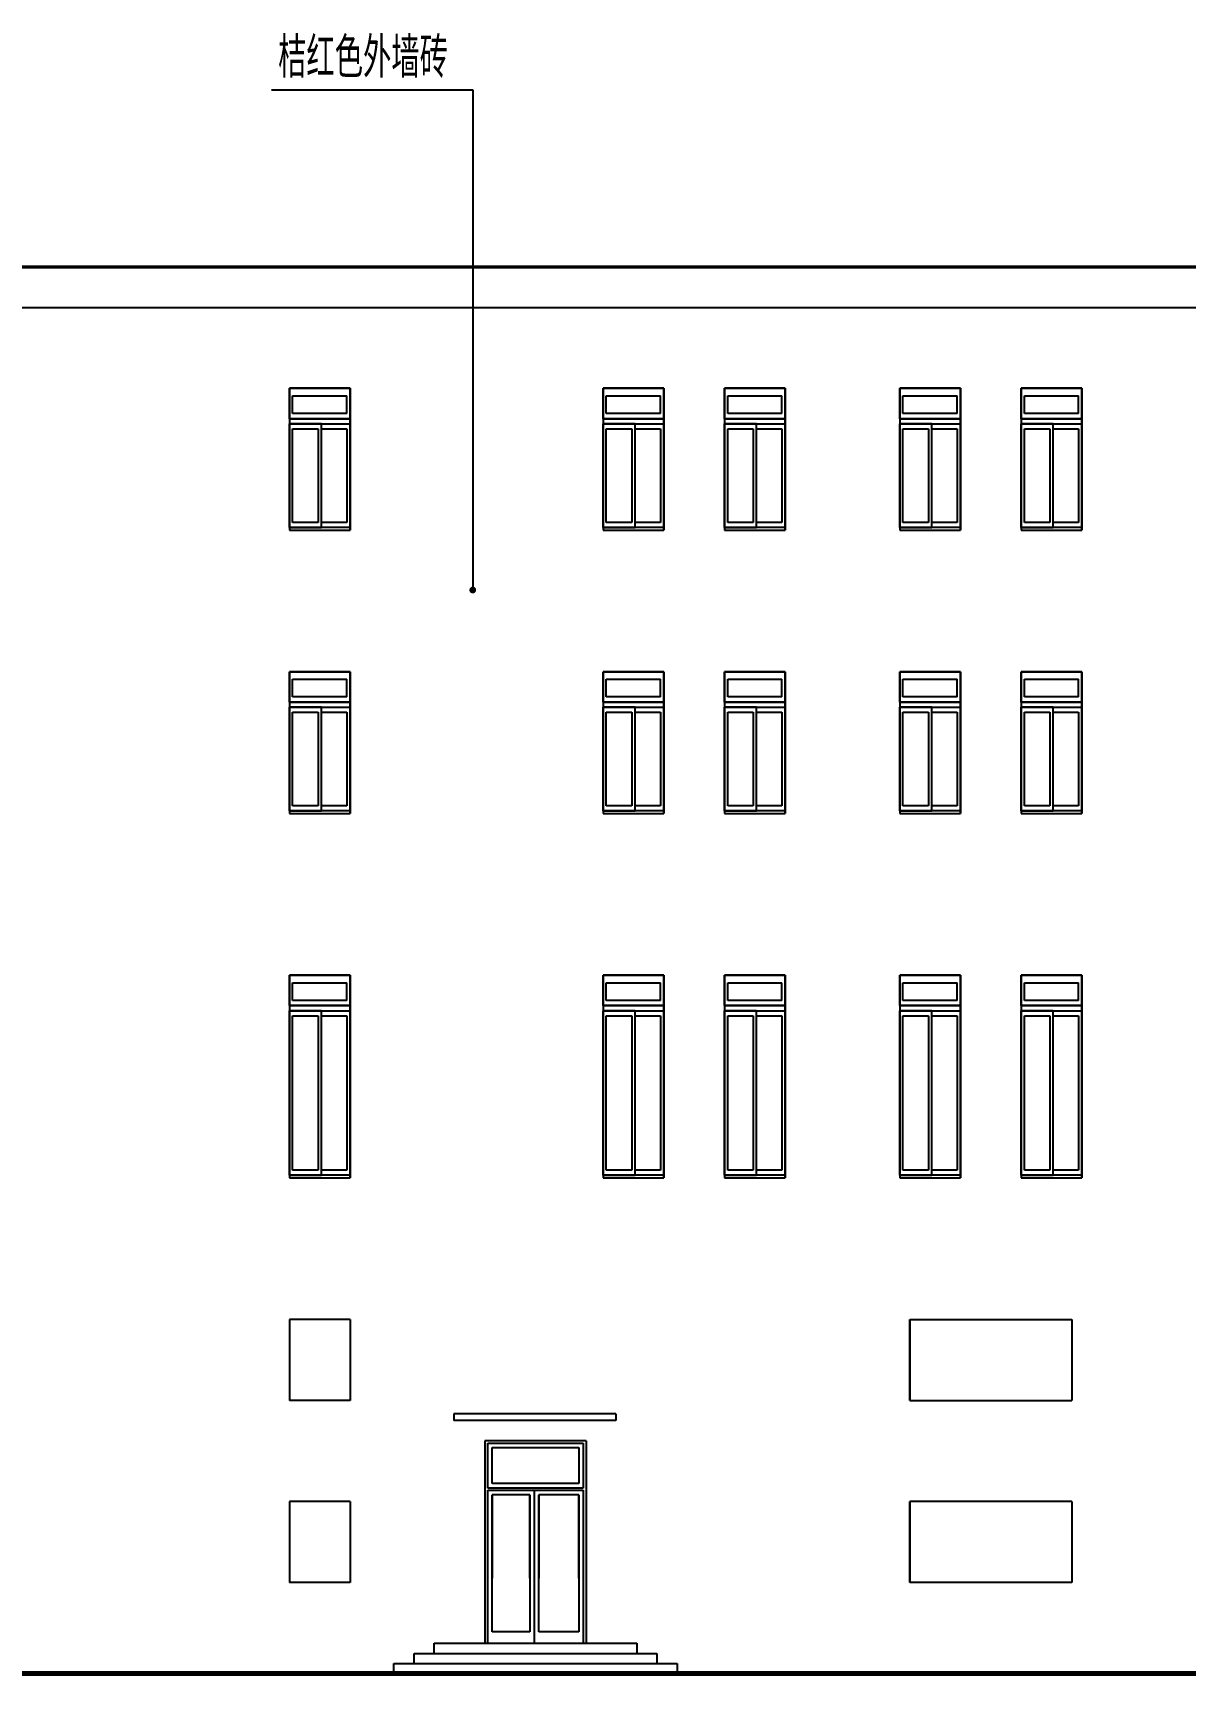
# Model space of a CAD drawing. Extents: x -55219 to 470149, y 494712 to 780039.
# Drawn here: x 115514 to 132595, y 510587 to 534943 of the extents above; entities that cross this region are included whole.
import ezdxf

# ---------------------------------------------------------------- set-up
doc = ezdxf.new("R2010")
doc.units = 0
doc.header["$LTSCALE"] = 1500
doc.header["$MEASUREMENT"] = 0
doc.layers.add('LVTRY', color=6, linetype='CONTINUOUS')
doc.styles.add('_HZTXT', font='txt.shx', dxfattribs={"width": 0.8, "bigfont": 'hztxt.shx'})

msp = doc.modelspace()

# ---------------------------------------------------------------- linework, layer by layer
at = {"layer": 'LVTRY', "color": 7}
for p, q in [((119052.1, 534097.4), (122034.8, 534097.4)), ((122034.8, 534097.4), (122034.8, 526685.1)), ((108964.7, 530874.6), (154764.7, 530874.6)), ((119316.3, 529674.6), (119316.3, 529224.6)), ((119316.3, 529674.6), (119316.3, 529224.6)), ((119316.3, 529674.6), (119316.3, 529224.6)), ((119316.3, 529674.6), (119316.3, 529224.6)), ((119316.3, 529224.6), (119316.3, 529674.6)), ((119316.3, 529674.6), (120216.3, 529674.6)), ((119316.3, 529674.6), (120216.3, 529674.6)), ((120216.3, 529674.6), (119316.3, 529674.6)), ((119316.3, 529674.6), (120216.3, 529674.6)), ((119316.3, 529674.6), (120216.3, 529674.6)), ((119316.3, 529674.6), (119316.3, 527574.6)), ((119363.7, 529299.6), (119363.7, 529562.1)), ((119363.7, 529299.6), (119363.7, 529562.1)), ((119363.7, 529562.1), (120168.9, 529562.1)), ((119363.7, 529562.1), (120168.9, 529562.1)), ((120168.9, 529299.6), (120168.9, 529562.1)), ((120168.9, 529299.6), (120168.9, 529562.1)), ((120216.3, 529224.6), (120216.3, 529674.6)), ((120216.3, 529224.6), (120216.3, 529674.6)), ((120216.3, 529674.6), (120216.3, 529224.6)), ((120216.3, 529224.6), (120216.3, 529674.6)), ((120216.3, 529674.6), (120216.3, 529224.6)), ((120216.3, 529674.6), (120216.3, 527574.6)), ((120216.3, 529674.6), (120216.3, 529224.6)), ((120216.3, 529674.6), (120216.3, 529224.6)), ((120216.3, 529674.6), (120216.3, 529224.6)), ((120216.3, 529674.6), (120216.3, 529224.6)), ((120216.3, 529224.6), (120216.3, 529674.6)), ((120216.3, 529674.6), (120216.3, 527574.6)), ((123966.3, 529674.6), (123966.3, 527574.6)), ((123966.3, 529674.6), (124866.3, 529674.6)), ((123966.3, 529674.6), (124866.3, 529674.6)), ((124866.3, 529674.6), (123966.3, 529674.6)), ((123966.3, 529674.6), (124866.3, 529674.6)), ((123966.3, 529674.6), (124866.3, 529674.6)), ((123966.3, 529224.6), (123966.3, 529674.6)), ((123966.3, 529674.6), (123966.3, 529224.6)), ((123966.3, 529674.6), (123966.3, 529224.6)), ((123966.3, 529674.6), (123966.3, 529224.6)), ((123966.3, 529674.6), (123966.3, 529224.6)), ((124013.7, 529562.1), (124818.9, 529562.1)), ((124013.7, 529562.1), (124818.9, 529562.1)), ((124013.7, 529299.6), (124013.7, 529562.1)), ((124013.7, 529299.6), (124013.7, 529562.1)), ((124818.9, 529299.6), (124818.9, 529562.1)), ((124818.9, 529299.6), (124818.9, 529562.1)), ((124866.3, 529674.6), (124866.3, 527574.6)), ((124866.3, 529674.6), (124866.3, 529224.6)), ((124866.3, 529224.6), (124866.3, 529674.6)), ((124866.3, 529674.6), (124866.3, 529224.6)), ((124866.3, 529224.6), (124866.3, 529674.6)), ((124866.3, 529224.6), (124866.3, 529674.6)), ((125766.3, 529674.6), (125766.3, 527574.6)), ((125766.3, 529674.6), (126666.3, 529674.6)), ((125766.3, 529674.6), (126666.3, 529674.6)), ((126666.3, 529674.6), (125766.3, 529674.6)), ((125766.3, 529674.6), (126666.3, 529674.6)), ((125766.3, 529674.6), (126666.3, 529674.6)), ((125766.3, 529224.6), (125766.3, 529674.6)), ((125766.3, 529674.6), (125766.3, 529224.6)), ((125766.3, 529674.6), (125766.3, 529224.6)), ((125766.3, 529674.6), (125766.3, 529224.6)), ((125766.3, 529674.6), (125766.3, 529224.6)), ((125813.7, 529562.1), (126618.9, 529562.1)), ((125813.7, 529562.1), (126618.9, 529562.1)), ((125813.7, 529299.6), (125813.7, 529562.1)), ((125813.7, 529299.6), (125813.7, 529562.1)), ((126618.9, 529299.6), (126618.9, 529562.1)), ((126618.9, 529299.6), (126618.9, 529562.1)), ((126666.3, 529674.6), (126666.3, 527574.6)), ((126666.3, 529224.6), (126666.3, 529674.6)), ((126666.3, 529674.6), (126666.3, 529224.6)), ((126666.3, 529674.6), (126666.3, 529224.6)), ((126666.3, 529674.6), (126666.3, 529224.6)), ((126666.3, 529674.6), (126666.3, 529224.6)), ((126666.3, 529674.6), (126666.3, 527574.6)), ((126666.3, 529674.6), (126666.3, 529224.6)), ((126666.3, 529224.6), (126666.3, 529674.6)), ((126666.3, 529674.6), (126666.3, 529224.6)), ((126666.3, 529224.6), (126666.3, 529674.6)), ((126666.3, 529224.6), (126666.3, 529674.6)), ((128364.3, 529674.6), (128364.3, 527574.6)), ((128364.3, 529674.6), (129264.3, 529674.6)), ((128364.3, 529674.6), (129264.3, 529674.6)), ((129264.3, 529674.6), (128364.3, 529674.6)), ((128364.3, 529674.6), (129264.3, 529674.6)), ((128364.3, 529674.6), (129264.3, 529674.6)), ((128364.3, 529224.6), (128364.3, 529674.6)), ((128364.3, 529674.6), (128364.3, 529224.6)), ((128364.3, 529674.6), (128364.3, 529224.6)), ((128364.3, 529674.6), (128364.3, 529224.6)), ((128364.3, 529674.6), (128364.3, 529224.6)), ((128411.7, 529562.1), (129216.9, 529562.1)), ((128411.7, 529562.1), (129216.9, 529562.1)), ((128411.7, 529299.6), (128411.7, 529562.1)), ((128411.7, 529299.6), (128411.7, 529562.1)), ((129216.9, 529299.6), (129216.9, 529562.1)), ((129216.9, 529299.6), (129216.9, 529562.1)), ((129264.3, 529674.6), (129264.3, 527574.6)), ((129264.3, 529674.6), (129264.3, 529224.6)), ((129264.3, 529224.6), (129264.3, 529674.6)), ((129264.3, 529674.6), (129264.3, 529224.6)), ((129264.3, 529224.6), (129264.3, 529674.6)), ((129264.3, 529224.6), (129264.3, 529674.6)), ((130164.3, 529674.6), (130164.3, 527574.6)), ((130164.3, 529674.6), (131064.3, 529674.6)), ((130164.3, 529674.6), (131064.3, 529674.6)), ((131064.3, 529674.6), (130164.3, 529674.6)), ((130164.3, 529674.6), (131064.3, 529674.6)), ((130164.3, 529674.6), (131064.3, 529674.6)), ((130164.3, 529224.6), (130164.3, 529674.6)), ((130164.3, 529674.6), (130164.3, 529224.6)), ((130164.3, 529674.6), (130164.3, 529224.6)), ((130164.3, 529674.6), (130164.3, 529224.6)), ((130164.3, 529674.6), (130164.3, 529224.6)), ((130211.7, 529562.1), (131016.9, 529562.1)), ((130211.7, 529562.1), (131016.9, 529562.1)), ((130211.7, 529299.6), (130211.7, 529562.1)), ((130211.7, 529299.6), (130211.7, 529562.1)), ((131016.9, 529299.6), (131016.9, 529562.1)), ((131016.9, 529299.6), (131016.9, 529562.1)), ((131064.3, 529674.6), (131064.3, 527574.6)), ((131064.3, 529224.6), (131064.3, 529674.6)), ((131064.3, 529674.6), (131064.3, 529224.6)), ((131064.3, 529674.6), (131064.3, 529224.6)), ((131064.3, 529674.6), (131064.3, 529224.6)), ((131064.3, 529674.6), (131064.3, 529224.6)), ((131064.3, 529674.6), (131064.3, 527574.6)), ((131064.3, 529674.6), (131064.3, 529224.6)), ((131064.3, 529224.6), (131064.3, 529674.6)), ((131064.3, 529674.6), (131064.3, 529224.6)), ((131064.3, 529224.6), (131064.3, 529674.6)), ((131064.3, 529224.6), (131064.3, 529674.6)), ((120168.9, 529299.6), (119363.7, 529299.6)), ((120168.9, 529299.6), (119363.7, 529299.6)), ((124818.9, 529299.6), (124013.7, 529299.6)), ((124818.9, 529299.6), (124013.7, 529299.6)), ((126618.9, 529299.6), (125813.7, 529299.6)), ((126618.9, 529299.6), (125813.7, 529299.6)), ((129216.9, 529299.6), (128411.7, 529299.6)), ((129216.9, 529299.6), (128411.7, 529299.6)), ((131016.9, 529299.6), (130211.7, 529299.6)), ((131016.9, 529299.6), (130211.7, 529299.6)), ((119316.3, 529224.6), (120216.3, 529224.6)), ((119316.3, 529224.6), (120216.3, 529224.6)), ((120216.3, 529224.6), (119316.3, 529224.6)), ((119316.3, 529224.6), (119316.3, 527574.6)), ((119316.3, 529224.6), (119316.3, 527574.6)), ((119790, 529149.6), (119316.3, 529149.6)), ((119316.3, 529149.6), (120216.3, 529149.6)), ((119316.3, 529149.6), (120216.3, 529149.6)), ((119316.3, 529149.6), (119316.3, 527612.1)), ((119316.3, 529149.6), (119316.3, 527612.1)), ((119316.3, 527612.1), (119316.3, 529149.6)), ((119363.7, 529074.6), (119742.6, 529074.6)), ((119363.7, 529074.6), (119742.6, 529074.6)), ((119363.7, 527687.1), (119363.7, 529074.6)), ((119363.7, 527687.1), (119363.7, 529074.6)), ((119742.6, 529074.6), (119742.6, 527687.1)), ((119742.6, 529074.6), (119742.6, 527687.1)), ((119790, 527612.1), (119790, 529149.6)), ((119790, 527612.1), (119790, 529149.6)), ((119790, 529074.6), (120168.9, 529074.6)), ((119790, 529074.6), (120168.9, 529074.6)), ((120168.9, 529074.6), (120168.9, 527687.1)), ((120168.9, 529074.6), (120168.9, 527687.1)), ((120216.3, 527574.6), (120216.3, 529224.6)), ((120216.3, 527574.6), (120216.3, 529224.6)), ((120216.3, 529149.6), (120216.3, 527612.1)), ((120216.3, 529149.6), (120216.3, 527612.1)), ((123966.3, 529224.6), (123966.3, 527574.6)), ((123966.3, 529224.6), (123966.3, 527574.6)), ((124866.3, 529224.6), (123966.3, 529224.6)), ((123966.3, 529224.6), (124866.3, 529224.6)), ((123966.3, 529224.6), (124866.3, 529224.6)), ((123966.3, 527612.1), (123966.3, 529149.6)), ((123966.3, 529149.6), (123966.3, 527612.1)), ((123966.3, 529149.6), (123966.3, 527612.1)), ((123966.3, 529149.6), (124866.3, 529149.6)), ((123966.3, 529149.6), (124866.3, 529149.6)), ((124440, 529149.6), (123966.3, 529149.6)), ((124013.7, 527687.1), (124013.7, 529074.6)), ((124013.7, 527687.1), (124013.7, 529074.6)), ((124013.7, 529074.6), (124392.6, 529074.6)), ((124013.7, 529074.6), (124392.6, 529074.6)), ((124392.6, 529074.6), (124392.6, 527687.1)), ((124392.6, 529074.6), (124392.6, 527687.1)), ((124440, 527612.1), (124440, 529149.6)), ((124440, 527612.1), (124440, 529149.6)), ((124440, 529074.6), (124818.9, 529074.6)), ((124440, 529074.6), (124818.9, 529074.6)), ((124818.9, 529074.6), (124818.9, 527687.1)), ((124818.9, 529074.6), (124818.9, 527687.1)), ((124866.3, 527574.6), (124866.3, 529224.6)), ((124866.3, 527574.6), (124866.3, 529224.6)), ((124866.3, 529149.6), (124866.3, 527612.1)), ((124866.3, 529149.6), (124866.3, 527612.1)), ((125766.3, 529224.6), (125766.3, 527574.6)), ((125766.3, 529224.6), (125766.3, 527574.6)), ((126666.3, 529224.6), (125766.3, 529224.6)), ((125766.3, 529224.6), (126666.3, 529224.6)), ((125766.3, 529224.6), (126666.3, 529224.6)), ((125766.3, 527612.1), (125766.3, 529149.6)), ((125766.3, 529149.6), (125766.3, 527612.1)), ((125766.3, 529149.6), (125766.3, 527612.1)), ((125766.3, 529149.6), (126666.3, 529149.6)), ((125766.3, 529149.6), (126666.3, 529149.6)), ((126240, 529149.6), (125766.3, 529149.6)), ((125813.7, 527687.1), (125813.7, 529074.6)), ((125813.7, 527687.1), (125813.7, 529074.6)), ((125813.7, 529074.6), (126192.6, 529074.6)), ((125813.7, 529074.6), (126192.6, 529074.6)), ((126192.6, 529074.6), (126192.6, 527687.1)), ((126192.6, 529074.6), (126192.6, 527687.1)), ((126240, 527612.1), (126240, 529149.6)), ((126240, 527612.1), (126240, 529149.6)), ((126240, 529074.6), (126618.9, 529074.6)), ((126240, 529074.6), (126618.9, 529074.6)), ((126618.9, 529074.6), (126618.9, 527687.1)), ((126618.9, 529074.6), (126618.9, 527687.1)), ((126666.3, 527574.6), (126666.3, 529224.6)), ((126666.3, 527574.6), (126666.3, 529224.6)), ((126666.3, 529149.6), (126666.3, 527612.1)), ((126666.3, 529149.6), (126666.3, 527612.1)), ((128364.3, 529224.6), (128364.3, 527574.6)), ((128364.3, 529224.6), (128364.3, 527574.6)), ((129264.3, 529224.6), (128364.3, 529224.6)), ((128364.3, 529224.6), (129264.3, 529224.6)), ((128364.3, 529224.6), (129264.3, 529224.6)), ((128364.3, 527612.1), (128364.3, 529149.6)), ((128364.3, 529149.6), (128364.3, 527612.1)), ((128364.3, 529149.6), (128364.3, 527612.1)), ((128364.3, 529149.6), (129264.3, 529149.6)), ((128364.3, 529149.6), (129264.3, 529149.6)), ((128838, 529149.6), (128364.3, 529149.6)), ((128411.7, 527687.1), (128411.7, 529074.6)), ((128411.7, 527687.1), (128411.7, 529074.6)), ((128411.7, 529074.6), (128790.6, 529074.6)), ((128411.7, 529074.6), (128790.6, 529074.6)), ((128790.6, 529074.6), (128790.6, 527687.1)), ((128790.6, 529074.6), (128790.6, 527687.1)), ((128838, 527612.1), (128838, 529149.6)), ((128838, 527612.1), (128838, 529149.6)), ((128838, 529074.6), (129216.9, 529074.6)), ((128838, 529074.6), (129216.9, 529074.6)), ((129216.9, 529074.6), (129216.9, 527687.1)), ((129216.9, 529074.6), (129216.9, 527687.1)), ((129264.3, 527574.6), (129264.3, 529224.6)), ((129264.3, 527574.6), (129264.3, 529224.6)), ((129264.3, 529149.6), (129264.3, 527612.1)), ((129264.3, 529149.6), (129264.3, 527612.1)), ((130164.3, 529224.6), (130164.3, 527574.6)), ((130164.3, 529224.6), (130164.3, 527574.6)), ((131064.3, 529224.6), (130164.3, 529224.6)), ((130164.3, 529224.6), (131064.3, 529224.6)), ((130164.3, 529224.6), (131064.3, 529224.6)), ((130164.3, 527612.1), (130164.3, 529149.6)), ((130164.3, 529149.6), (130164.3, 527612.1)), ((130164.3, 529149.6), (130164.3, 527612.1)), ((130164.3, 529149.6), (131064.3, 529149.6)), ((130164.3, 529149.6), (131064.3, 529149.6)), ((130638, 529149.6), (130164.3, 529149.6)), ((130211.7, 527687.1), (130211.7, 529074.6)), ((130211.7, 527687.1), (130211.7, 529074.6)), ((130211.7, 529074.6), (130590.6, 529074.6)), ((130211.7, 529074.6), (130590.6, 529074.6)), ((130590.6, 529074.6), (130590.6, 527687.1)), ((130590.6, 529074.6), (130590.6, 527687.1)), ((130638, 527612.1), (130638, 529149.6)), ((130638, 527612.1), (130638, 529149.6)), ((130638, 529074.6), (131016.9, 529074.6)), ((130638, 529074.6), (131016.9, 529074.6)), ((131016.9, 529074.6), (131016.9, 527687.1)), ((131016.9, 529074.6), (131016.9, 527687.1)), ((131064.3, 527574.6), (131064.3, 529224.6)), ((131064.3, 527574.6), (131064.3, 529224.6)), ((131064.3, 529149.6), (131064.3, 527612.1)), ((131064.3, 529149.6), (131064.3, 527612.1)), ((119316.3, 527612.1), (119790, 527612.1)), ((120216.3, 527612.1), (119316.3, 527612.1)), ((120216.3, 527612.1), (119316.3, 527612.1)), ((119316.3, 527574.6), (120216.3, 527574.6)), ((119316.3, 527574.6), (120216.3, 527574.6)), ((119316.3, 527574.6), (120216.3, 527574.6)), ((119742.6, 527687.1), (119363.7, 527687.1)), ((119742.6, 527687.1), (119363.7, 527687.1)), ((120168.9, 527687.1), (119790, 527687.1)), ((120168.9, 527687.1), (119790, 527687.1)), ((120216.3, 527574.6), (120216.3, 527574.6)), ((124866.3, 527612.1), (123966.3, 527612.1)), ((124866.3, 527612.1), (123966.3, 527612.1)), ((123966.3, 527612.1), (124440, 527612.1)), ((123966.3, 527574.6), (124866.3, 527574.6)), ((123966.3, 527574.6), (124866.3, 527574.6)), ((123966.3, 527574.6), (124866.3, 527574.6)), ((124392.6, 527687.1), (124013.7, 527687.1)), ((124392.6, 527687.1), (124013.7, 527687.1)), ((124818.9, 527687.1), (124440, 527687.1)), ((124818.9, 527687.1), (124440, 527687.1)), ((124866.3, 527574.6), (124866.3, 527574.6)), ((126666.3, 527612.1), (125766.3, 527612.1)), ((126666.3, 527612.1), (125766.3, 527612.1)), ((125766.3, 527612.1), (126240, 527612.1)), ((125766.3, 527574.6), (126666.3, 527574.6)), ((125766.3, 527574.6), (126666.3, 527574.6)), ((125766.3, 527574.6), (126666.3, 527574.6)), ((126192.6, 527687.1), (125813.7, 527687.1)), ((126192.6, 527687.1), (125813.7, 527687.1)), ((126618.9, 527687.1), (126240, 527687.1)), ((126618.9, 527687.1), (126240, 527687.1)), ((126666.3, 527574.6), (126666.3, 527574.6)), ((129264.3, 527612.1), (128364.3, 527612.1)), ((129264.3, 527612.1), (128364.3, 527612.1)), ((128364.3, 527612.1), (128838, 527612.1)), ((128364.3, 527574.6), (129264.3, 527574.6)), ((128364.3, 527574.6), (129264.3, 527574.6)), ((128364.3, 527574.6), (129264.3, 527574.6)), ((128790.6, 527687.1), (128411.7, 527687.1)), ((128790.6, 527687.1), (128411.7, 527687.1)), ((129216.9, 527687.1), (128838, 527687.1)), ((129216.9, 527687.1), (128838, 527687.1)), ((129264.3, 527574.6), (129264.3, 527574.6)), ((131064.3, 527612.1), (130164.3, 527612.1)), ((131064.3, 527612.1), (130164.3, 527612.1)), ((130164.3, 527612.1), (130638, 527612.1)), ((130164.3, 527574.6), (131064.3, 527574.6)), ((130164.3, 527574.6), (131064.3, 527574.6)), ((130164.3, 527574.6), (131064.3, 527574.6)), ((130590.6, 527687.1), (130211.7, 527687.1)), ((130590.6, 527687.1), (130211.7, 527687.1)), ((131016.9, 527687.1), (130638, 527687.1)), ((131016.9, 527687.1), (130638, 527687.1)), ((131064.3, 527574.6), (131064.3, 527574.6)), ((119316.3, 525474.6), (119316.3, 523374.6)), ((119316.3, 525474.6), (120216.3, 525474.6)), ((119316.3, 525474.6), (120216.3, 525474.6)), ((120216.3, 525474.6), (119316.3, 525474.6)), ((119316.3, 525474.6), (120216.3, 525474.6)), ((119316.3, 525474.6), (120216.3, 525474.6)), ((119316.3, 525024.6), (119316.3, 525474.6)), ((119316.3, 525474.6), (119316.3, 525024.6)), ((119316.3, 525474.6), (119316.3, 525024.6)), ((119316.3, 525474.6), (119316.3, 525024.6)), ((119316.3, 525474.6), (119316.3, 525024.6)), ((119363.7, 525362.1), (120168.9, 525362.1)), ((119363.7, 525362.1), (120168.9, 525362.1)), ((119363.7, 525099.6), (119363.7, 525362.1)), ((119363.7, 525099.6), (119363.7, 525362.1)), ((120168.9, 525099.6), (120168.9, 525362.1)), ((120168.9, 525099.6), (120168.9, 525362.1)), ((120216.3, 525474.6), (120216.3, 523374.6)), ((120216.3, 525024.6), (120216.3, 525474.6)), ((120216.3, 525474.6), (120216.3, 525024.6)), ((120216.3, 525474.6), (120216.3, 525024.6)), ((120216.3, 525474.6), (120216.3, 525024.6)), ((120216.3, 525474.6), (120216.3, 525024.6)), ((120216.3, 525474.6), (120216.3, 523374.6)), ((120216.3, 525474.6), (120216.3, 525024.6)), ((120216.3, 525024.6), (120216.3, 525474.6)), ((120216.3, 525474.6), (120216.3, 525024.6)), ((120216.3, 525024.6), (120216.3, 525474.6)), ((120216.3, 525024.6), (120216.3, 525474.6)), ((123966.3, 525474.6), (123966.3, 525024.6)), ((123966.3, 525474.6), (123966.3, 525024.6)), ((123966.3, 525474.6), (123966.3, 525024.6)), ((123966.3, 525474.6), (123966.3, 525024.6)), ((123966.3, 525024.6), (123966.3, 525474.6)), ((123966.3, 525474.6), (124866.3, 525474.6)), ((123966.3, 525474.6), (124866.3, 525474.6)), ((124866.3, 525474.6), (123966.3, 525474.6)), ((123966.3, 525474.6), (124866.3, 525474.6)), ((123966.3, 525474.6), (124866.3, 525474.6)), ((123966.3, 525474.6), (123966.3, 523374.6)), ((124013.7, 525099.6), (124013.7, 525362.1)), ((124013.7, 525099.6), (124013.7, 525362.1)), ((124013.7, 525362.1), (124818.9, 525362.1)), ((124013.7, 525362.1), (124818.9, 525362.1)), ((124818.9, 525099.6), (124818.9, 525362.1)), ((124818.9, 525099.6), (124818.9, 525362.1)), ((124866.3, 525024.6), (124866.3, 525474.6)), ((124866.3, 525024.6), (124866.3, 525474.6)), ((124866.3, 525474.6), (124866.3, 525024.6)), ((124866.3, 525024.6), (124866.3, 525474.6)), ((124866.3, 525474.6), (124866.3, 525024.6)), ((124866.3, 525474.6), (124866.3, 523374.6)), ((125766.3, 525474.6), (125766.3, 525024.6)), ((125766.3, 525474.6), (125766.3, 525024.6)), ((125766.3, 525474.6), (125766.3, 525024.6)), ((125766.3, 525474.6), (125766.3, 525024.6)), ((125766.3, 525024.6), (125766.3, 525474.6)), ((125766.3, 525474.6), (126666.3, 525474.6)), ((125766.3, 525474.6), (126666.3, 525474.6)), ((126666.3, 525474.6), (125766.3, 525474.6)), ((125766.3, 525474.6), (126666.3, 525474.6)), ((125766.3, 525474.6), (126666.3, 525474.6)), ((125766.3, 525474.6), (125766.3, 523374.6)), ((125813.7, 525099.6), (125813.7, 525362.1)), ((125813.7, 525099.6), (125813.7, 525362.1)), ((125813.7, 525362.1), (126618.9, 525362.1)), ((125813.7, 525362.1), (126618.9, 525362.1)), ((126618.9, 525099.6), (126618.9, 525362.1)), ((126618.9, 525099.6), (126618.9, 525362.1)), ((126666.3, 525024.6), (126666.3, 525474.6)), ((126666.3, 525024.6), (126666.3, 525474.6)), ((126666.3, 525474.6), (126666.3, 525024.6)), ((126666.3, 525024.6), (126666.3, 525474.6)), ((126666.3, 525474.6), (126666.3, 525024.6)), ((126666.3, 525474.6), (126666.3, 523374.6)), ((126666.3, 525474.6), (126666.3, 525024.6)), ((126666.3, 525474.6), (126666.3, 525024.6)), ((126666.3, 525474.6), (126666.3, 525024.6)), ((126666.3, 525474.6), (126666.3, 525024.6)), ((126666.3, 525024.6), (126666.3, 525474.6)), ((126666.3, 525474.6), (126666.3, 523374.6)), ((128364.3, 525474.6), (128364.3, 525024.6)), ((128364.3, 525474.6), (128364.3, 525024.6)), ((128364.3, 525474.6), (128364.3, 525024.6)), ((128364.3, 525474.6), (128364.3, 525024.6)), ((128364.3, 525024.6), (128364.3, 525474.6)), ((128364.3, 525474.6), (129264.3, 525474.6)), ((128364.3, 525474.6), (129264.3, 525474.6)), ((129264.3, 525474.6), (128364.3, 525474.6)), ((128364.3, 525474.6), (129264.3, 525474.6)), ((128364.3, 525474.6), (129264.3, 525474.6)), ((128364.3, 525474.6), (128364.3, 523374.6)), ((128411.7, 525099.6), (128411.7, 525362.1)), ((128411.7, 525099.6), (128411.7, 525362.1)), ((128411.7, 525362.1), (129216.9, 525362.1)), ((128411.7, 525362.1), (129216.9, 525362.1)), ((129216.9, 525099.6), (129216.9, 525362.1)), ((129216.9, 525099.6), (129216.9, 525362.1)), ((129264.3, 525024.6), (129264.3, 525474.6)), ((129264.3, 525024.6), (129264.3, 525474.6)), ((129264.3, 525474.6), (129264.3, 525024.6)), ((129264.3, 525024.6), (129264.3, 525474.6)), ((129264.3, 525474.6), (129264.3, 525024.6)), ((129264.3, 525474.6), (129264.3, 523374.6)), ((130164.3, 525474.6), (130164.3, 525024.6)), ((130164.3, 525474.6), (130164.3, 525024.6)), ((130164.3, 525474.6), (130164.3, 525024.6)), ((130164.3, 525474.6), (130164.3, 525024.6)), ((130164.3, 525024.6), (130164.3, 525474.6)), ((130164.3, 525474.6), (131064.3, 525474.6)), ((130164.3, 525474.6), (131064.3, 525474.6)), ((131064.3, 525474.6), (130164.3, 525474.6)), ((130164.3, 525474.6), (131064.3, 525474.6)), ((130164.3, 525474.6), (131064.3, 525474.6)), ((130164.3, 525474.6), (130164.3, 523374.6)), ((130211.7, 525099.6), (130211.7, 525362.1)), ((130211.7, 525099.6), (130211.7, 525362.1)), ((130211.7, 525362.1), (131016.9, 525362.1)), ((130211.7, 525362.1), (131016.9, 525362.1)), ((131016.9, 525099.6), (131016.9, 525362.1)), ((131016.9, 525099.6), (131016.9, 525362.1)), ((131064.3, 525024.6), (131064.3, 525474.6)), ((131064.3, 525024.6), (131064.3, 525474.6)), ((131064.3, 525474.6), (131064.3, 525024.6)), ((131064.3, 525024.6), (131064.3, 525474.6)), ((131064.3, 525474.6), (131064.3, 525024.6)), ((131064.3, 525474.6), (131064.3, 523374.6)), ((131064.3, 525474.6), (131064.3, 525024.6)), ((131064.3, 525474.6), (131064.3, 525024.6)), ((131064.3, 525474.6), (131064.3, 525024.6)), ((131064.3, 525474.6), (131064.3, 525024.6)), ((131064.3, 525024.6), (131064.3, 525474.6)), ((131064.3, 525474.6), (131064.3, 523374.6)), ((119316.3, 525024.6), (119316.3, 523374.6)), ((119316.3, 525024.6), (119316.3, 523374.6)), ((120216.3, 525024.6), (119316.3, 525024.6)), ((119316.3, 525024.6), (120216.3, 525024.6)), ((119316.3, 525024.6), (120216.3, 525024.6)), ((119316.3, 523412.1), (119316.3, 524949.6)), ((119316.3, 524949.6), (119316.3, 523412.1)), ((119316.3, 524949.6), (119316.3, 523412.1)), ((119316.3, 524949.6), (120216.3, 524949.6)), ((119316.3, 524949.6), (120216.3, 524949.6)), ((119790, 524949.6), (119316.3, 524949.6)), ((120168.9, 525099.6), (119363.7, 525099.6)), ((120168.9, 525099.6), (119363.7, 525099.6)), ((119363.7, 523487.1), (119363.7, 524874.6)), ((119363.7, 523487.1), (119363.7, 524874.6)), ((119363.7, 524874.6), (119742.6, 524874.6)), ((119363.7, 524874.6), (119742.6, 524874.6)), ((119742.6, 524874.6), (119742.6, 523487.1)), ((119742.6, 524874.6), (119742.6, 523487.1)), ((119790, 523412.1), (119790, 524949.6)), ((119790, 523412.1), (119790, 524949.6)), ((119790, 524874.6), (120168.9, 524874.6)), ((119790, 524874.6), (120168.9, 524874.6)), ((120168.9, 524874.6), (120168.9, 523487.1)), ((120168.9, 524874.6), (120168.9, 523487.1)), ((120216.3, 523374.6), (120216.3, 525024.6)), ((120216.3, 523374.6), (120216.3, 525024.6)), ((120216.3, 524949.6), (120216.3, 523412.1)), ((120216.3, 524949.6), (120216.3, 523412.1)), ((123966.3, 525024.6), (124866.3, 525024.6)), ((123966.3, 525024.6), (124866.3, 525024.6)), ((124866.3, 525024.6), (123966.3, 525024.6)), ((123966.3, 525024.6), (123966.3, 523374.6)), ((123966.3, 525024.6), (123966.3, 523374.6)), ((124440, 524949.6), (123966.3, 524949.6)), ((123966.3, 524949.6), (124866.3, 524949.6)), ((123966.3, 524949.6), (124866.3, 524949.6)), ((123966.3, 524949.6), (123966.3, 523412.1)), ((123966.3, 524949.6), (123966.3, 523412.1)), ((123966.3, 523412.1), (123966.3, 524949.6)), ((124818.9, 525099.6), (124013.7, 525099.6)), ((124818.9, 525099.6), (124013.7, 525099.6)), ((124013.7, 524874.6), (124392.6, 524874.6)), ((124013.7, 524874.6), (124392.6, 524874.6)), ((124013.7, 523487.1), (124013.7, 524874.6)), ((124013.7, 523487.1), (124013.7, 524874.6)), ((124392.6, 524874.6), (124392.6, 523487.1)), ((124392.6, 524874.6), (124392.6, 523487.1)), ((124440, 523412.1), (124440, 524949.6)), ((124440, 523412.1), (124440, 524949.6)), ((124440, 524874.6), (124818.9, 524874.6)), ((124440, 524874.6), (124818.9, 524874.6)), ((124818.9, 524874.6), (124818.9, 523487.1)), ((124818.9, 524874.6), (124818.9, 523487.1)), ((124866.3, 523374.6), (124866.3, 525024.6)), ((124866.3, 523374.6), (124866.3, 525024.6)), ((124866.3, 524949.6), (124866.3, 523412.1)), ((124866.3, 524949.6), (124866.3, 523412.1)), ((125766.3, 525024.6), (126666.3, 525024.6)), ((125766.3, 525024.6), (126666.3, 525024.6)), ((126666.3, 525024.6), (125766.3, 525024.6)), ((125766.3, 525024.6), (125766.3, 523374.6)), ((125766.3, 525024.6), (125766.3, 523374.6)), ((126240, 524949.6), (125766.3, 524949.6)), ((125766.3, 524949.6), (126666.3, 524949.6)), ((125766.3, 524949.6), (126666.3, 524949.6)), ((125766.3, 524949.6), (125766.3, 523412.1)), ((125766.3, 524949.6), (125766.3, 523412.1)), ((125766.3, 523412.1), (125766.3, 524949.6)), ((126618.9, 525099.6), (125813.7, 525099.6)), ((126618.9, 525099.6), (125813.7, 525099.6)), ((125813.7, 524874.6), (126192.6, 524874.6)), ((125813.7, 524874.6), (126192.6, 524874.6)), ((125813.7, 523487.1), (125813.7, 524874.6)), ((125813.7, 523487.1), (125813.7, 524874.6)), ((126192.6, 524874.6), (126192.6, 523487.1)), ((126192.6, 524874.6), (126192.6, 523487.1)), ((126240, 523412.1), (126240, 524949.6)), ((126240, 523412.1), (126240, 524949.6)), ((126240, 524874.6), (126618.9, 524874.6)), ((126240, 524874.6), (126618.9, 524874.6)), ((126618.9, 524874.6), (126618.9, 523487.1)), ((126618.9, 524874.6), (126618.9, 523487.1)), ((126666.3, 523374.6), (126666.3, 525024.6)), ((126666.3, 523374.6), (126666.3, 525024.6)), ((126666.3, 524949.6), (126666.3, 523412.1)), ((126666.3, 524949.6), (126666.3, 523412.1)), ((128364.3, 525024.6), (129264.3, 525024.6)), ((128364.3, 525024.6), (129264.3, 525024.6)), ((129264.3, 525024.6), (128364.3, 525024.6)), ((128364.3, 525024.6), (128364.3, 523374.6)), ((128364.3, 525024.6), (128364.3, 523374.6)), ((128838, 524949.6), (128364.3, 524949.6)), ((128364.3, 524949.6), (129264.3, 524949.6)), ((128364.3, 524949.6), (129264.3, 524949.6)), ((128364.3, 524949.6), (128364.3, 523412.1)), ((128364.3, 524949.6), (128364.3, 523412.1)), ((128364.3, 523412.1), (128364.3, 524949.6)), ((129216.9, 525099.6), (128411.7, 525099.6)), ((129216.9, 525099.6), (128411.7, 525099.6)), ((128411.7, 524874.6), (128790.6, 524874.6)), ((128411.7, 524874.6), (128790.6, 524874.6)), ((128411.7, 523487.1), (128411.7, 524874.6)), ((128411.7, 523487.1), (128411.7, 524874.6)), ((128790.6, 524874.6), (128790.6, 523487.1)), ((128790.6, 524874.6), (128790.6, 523487.1)), ((128838, 523412.1), (128838, 524949.6)), ((128838, 523412.1), (128838, 524949.6)), ((128838, 524874.6), (129216.9, 524874.6)), ((128838, 524874.6), (129216.9, 524874.6)), ((129216.9, 524874.6), (129216.9, 523487.1)), ((129216.9, 524874.6), (129216.9, 523487.1)), ((129264.3, 523374.6), (129264.3, 525024.6)), ((129264.3, 523374.6), (129264.3, 525024.6)), ((129264.3, 524949.6), (129264.3, 523412.1)), ((129264.3, 524949.6), (129264.3, 523412.1)), ((130164.3, 525024.6), (131064.3, 525024.6)), ((130164.3, 525024.6), (131064.3, 525024.6)), ((131064.3, 525024.6), (130164.3, 525024.6)), ((130164.3, 525024.6), (130164.3, 523374.6)), ((130164.3, 525024.6), (130164.3, 523374.6)), ((130638, 524949.6), (130164.3, 524949.6)), ((130164.3, 524949.6), (131064.3, 524949.6)), ((130164.3, 524949.6), (131064.3, 524949.6)), ((130164.3, 524949.6), (130164.3, 523412.1)), ((130164.3, 524949.6), (130164.3, 523412.1)), ((130164.3, 523412.1), (130164.3, 524949.6)), ((131016.9, 525099.6), (130211.7, 525099.6)), ((131016.9, 525099.6), (130211.7, 525099.6)), ((130211.7, 524874.6), (130590.6, 524874.6)), ((130211.7, 524874.6), (130590.6, 524874.6)), ((130211.7, 523487.1), (130211.7, 524874.6)), ((130211.7, 523487.1), (130211.7, 524874.6)), ((130590.6, 524874.6), (130590.6, 523487.1)), ((130590.6, 524874.6), (130590.6, 523487.1)), ((130638, 523412.1), (130638, 524949.6)), ((130638, 523412.1), (130638, 524949.6)), ((130638, 524874.6), (131016.9, 524874.6)), ((130638, 524874.6), (131016.9, 524874.6)), ((131016.9, 524874.6), (131016.9, 523487.1)), ((131016.9, 524874.6), (131016.9, 523487.1)), ((131064.3, 523374.6), (131064.3, 525024.6)), ((131064.3, 523374.6), (131064.3, 525024.6)), ((131064.3, 524949.6), (131064.3, 523412.1)), ((131064.3, 524949.6), (131064.3, 523412.1)), ((120216.3, 523412.1), (119316.3, 523412.1)), ((120216.3, 523412.1), (119316.3, 523412.1)), ((119316.3, 523412.1), (119790, 523412.1)), ((119742.6, 523487.1), (119363.7, 523487.1)), ((119742.6, 523487.1), (119363.7, 523487.1)), ((120168.9, 523487.1), (119790, 523487.1)), ((120168.9, 523487.1), (119790, 523487.1)), ((123966.3, 523412.1), (124440, 523412.1)), ((124866.3, 523412.1), (123966.3, 523412.1)), ((124866.3, 523412.1), (123966.3, 523412.1)), ((124392.6, 523487.1), (124013.7, 523487.1)), ((124392.6, 523487.1), (124013.7, 523487.1)), ((124818.9, 523487.1), (124440, 523487.1)), ((124818.9, 523487.1), (124440, 523487.1)), ((125766.3, 523412.1), (126240, 523412.1)), ((126666.3, 523412.1), (125766.3, 523412.1)), ((126666.3, 523412.1), (125766.3, 523412.1)), ((126192.6, 523487.1), (125813.7, 523487.1)), ((126192.6, 523487.1), (125813.7, 523487.1)), ((126618.9, 523487.1), (126240, 523487.1)), ((126618.9, 523487.1), (126240, 523487.1)), ((128364.3, 523412.1), (128838, 523412.1)), ((129264.3, 523412.1), (128364.3, 523412.1)), ((129264.3, 523412.1), (128364.3, 523412.1)), ((128790.6, 523487.1), (128411.7, 523487.1)), ((128790.6, 523487.1), (128411.7, 523487.1)), ((129216.9, 523487.1), (128838, 523487.1)), ((129216.9, 523487.1), (128838, 523487.1)), ((130164.3, 523412.1), (130638, 523412.1)), ((131064.3, 523412.1), (130164.3, 523412.1)), ((131064.3, 523412.1), (130164.3, 523412.1)), ((130590.6, 523487.1), (130211.7, 523487.1)), ((130590.6, 523487.1), (130211.7, 523487.1)), ((131016.9, 523487.1), (130638, 523487.1)), ((131016.9, 523487.1), (130638, 523487.1)), ((119316.3, 523374.6), (120216.3, 523374.6)), ((119316.3, 523374.6), (120216.3, 523374.6)), ((119316.3, 523374.6), (120216.3, 523374.6)), ((120216.3, 523374.6), (120216.3, 523374.6)), ((123966.3, 523374.6), (124866.3, 523374.6)), ((123966.3, 523374.6), (124866.3, 523374.6)), ((123966.3, 523374.6), (124866.3, 523374.6)), ((124866.3, 523374.6), (124866.3, 523374.6)), ((125766.3, 523374.6), (126666.3, 523374.6)), ((125766.3, 523374.6), (126666.3, 523374.6)), ((125766.3, 523374.6), (126666.3, 523374.6)), ((126666.3, 523374.6), (126666.3, 523374.6)), ((128364.3, 523374.6), (129264.3, 523374.6)), ((128364.3, 523374.6), (129264.3, 523374.6)), ((128364.3, 523374.6), (129264.3, 523374.6)), ((129264.3, 523374.6), (129264.3, 523374.6)), ((130164.3, 523374.6), (131064.3, 523374.6)), ((130164.3, 523374.6), (131064.3, 523374.6)), ((130164.3, 523374.6), (131064.3, 523374.6)), ((131064.3, 523374.6), (131064.3, 523374.6)), ((119316.3, 520974.6), (119316.3, 517974.6)), ((119316.3, 520974.6), (120216.3, 520974.6)), ((119316.3, 520974.6), (120216.3, 520974.6)), ((120216.3, 520974.6), (119316.3, 520974.6)), ((119316.3, 520974.6), (120216.3, 520974.6)), ((119316.3, 520974.6), (120216.3, 520974.6)), ((119316.3, 520524.6), (119316.3, 520974.6)), ((119316.3, 520974.6), (119316.3, 520524.6)), ((119316.3, 520974.6), (119316.3, 520524.6)), ((119316.3, 520974.6), (119316.3, 520524.6)), ((119316.3, 520974.6), (119316.3, 520524.6)), ((120216.3, 520974.6), (120216.3, 517974.6)), ((120216.3, 520524.6), (120216.3, 520974.6)), ((120216.3, 520974.6), (120216.3, 520524.6)), ((120216.3, 520974.6), (120216.3, 520524.6)), ((120216.3, 520974.6), (120216.3, 520524.6)), ((120216.3, 520974.6), (120216.3, 520524.6)), ((120216.3, 520974.6), (120216.3, 517974.6)), ((120216.3, 520974.6), (120216.3, 520524.6)), ((120216.3, 520524.6), (120216.3, 520974.6)), ((120216.3, 520974.6), (120216.3, 520524.6)), ((120216.3, 520524.6), (120216.3, 520974.6)), ((120216.3, 520524.6), (120216.3, 520974.6)), ((123966.3, 520974.6), (123966.3, 517974.6)), ((123966.3, 520974.6), (124866.3, 520974.6)), ((123966.3, 520974.6), (124866.3, 520974.6)), ((124866.3, 520974.6), (123966.3, 520974.6)), ((123966.3, 520974.6), (124866.3, 520974.6)), ((123966.3, 520974.6), (124866.3, 520974.6)), ((123966.3, 520524.6), (123966.3, 520974.6)), ((123966.3, 520974.6), (123966.3, 520524.6)), ((123966.3, 520974.6), (123966.3, 520524.6)), ((123966.3, 520974.6), (123966.3, 520524.6)), ((123966.3, 520974.6), (123966.3, 520524.6)), ((124866.3, 520974.6), (124866.3, 517974.6)), ((124866.3, 520974.6), (124866.3, 520524.6)), ((124866.3, 520524.6), (124866.3, 520974.6)), ((124866.3, 520974.6), (124866.3, 520524.6)), ((124866.3, 520524.6), (124866.3, 520974.6)), ((124866.3, 520524.6), (124866.3, 520974.6)), ((125766.3, 520974.6), (125766.3, 520524.6)), ((125766.3, 520974.6), (125766.3, 520524.6)), ((125766.3, 520974.6), (125766.3, 520524.6)), ((125766.3, 520974.6), (125766.3, 520524.6)), ((125766.3, 520524.6), (125766.3, 520974.6)), ((125766.3, 520974.6), (126666.3, 520974.6)), ((125766.3, 520974.6), (126666.3, 520974.6)), ((126666.3, 520974.6), (125766.3, 520974.6)), ((125766.3, 520974.6), (126666.3, 520974.6)), ((125766.3, 520974.6), (126666.3, 520974.6)), ((125766.3, 520974.6), (125766.3, 517974.6)), ((126666.3, 520524.6), (126666.3, 520974.6)), ((126666.3, 520524.6), (126666.3, 520974.6)), ((126666.3, 520974.6), (126666.3, 520524.6)), ((126666.3, 520524.6), (126666.3, 520974.6)), ((126666.3, 520974.6), (126666.3, 520524.6)), ((126666.3, 520974.6), (126666.3, 517974.6)), ((126666.3, 520974.6), (126666.3, 520524.6)), ((126666.3, 520974.6), (126666.3, 520524.6)), ((126666.3, 520974.6), (126666.3, 520524.6)), ((126666.3, 520974.6), (126666.3, 520524.6)), ((126666.3, 520524.6), (126666.3, 520974.6)), ((126666.3, 520974.6), (126666.3, 517974.6)), ((128364.3, 520974.6), (128364.3, 520524.6)), ((128364.3, 520974.6), (128364.3, 520524.6)), ((128364.3, 520974.6), (128364.3, 520524.6)), ((128364.3, 520974.6), (128364.3, 520524.6)), ((128364.3, 520524.6), (128364.3, 520974.6)), ((128364.3, 520974.6), (129264.3, 520974.6)), ((128364.3, 520974.6), (129264.3, 520974.6)), ((129264.3, 520974.6), (128364.3, 520974.6)), ((128364.3, 520974.6), (129264.3, 520974.6)), ((128364.3, 520974.6), (129264.3, 520974.6)), ((128364.3, 520974.6), (128364.3, 517974.6)), ((129264.3, 520524.6), (129264.3, 520974.6)), ((129264.3, 520524.6), (129264.3, 520974.6)), ((129264.3, 520974.6), (129264.3, 520524.6)), ((129264.3, 520524.6), (129264.3, 520974.6)), ((129264.3, 520974.6), (129264.3, 520524.6)), ((129264.3, 520974.6), (129264.3, 517974.6)), ((130164.3, 520974.6), (130164.3, 520524.6)), ((130164.3, 520974.6), (130164.3, 520524.6)), ((130164.3, 520974.6), (130164.3, 520524.6)), ((130164.3, 520974.6), (130164.3, 520524.6)), ((130164.3, 520524.6), (130164.3, 520974.6)), ((130164.3, 520974.6), (131064.3, 520974.6)), ((130164.3, 520974.6), (131064.3, 520974.6)), ((131064.3, 520974.6), (130164.3, 520974.6)), ((130164.3, 520974.6), (131064.3, 520974.6)), ((130164.3, 520974.6), (131064.3, 520974.6)), ((130164.3, 520974.6), (130164.3, 517974.6)), ((131064.3, 520524.6), (131064.3, 520974.6)), ((131064.3, 520524.6), (131064.3, 520974.6)), ((131064.3, 520974.6), (131064.3, 520524.6)), ((131064.3, 520524.6), (131064.3, 520974.6)), ((131064.3, 520974.6), (131064.3, 520524.6)), ((131064.3, 520974.6), (131064.3, 517974.6)), ((131064.3, 520974.6), (131064.3, 520524.6)), ((131064.3, 520974.6), (131064.3, 520524.6)), ((131064.3, 520974.6), (131064.3, 520524.6)), ((131064.3, 520974.6), (131064.3, 520524.6)), ((131064.3, 520524.6), (131064.3, 520974.6)), ((131064.3, 520974.6), (131064.3, 517974.6)), ((119363.7, 520862.1), (120168.9, 520862.1)), ((119363.7, 520862.1), (120168.9, 520862.1)), ((119363.7, 520599.6), (119363.7, 520862.1)), ((119363.7, 520599.6), (119363.7, 520862.1)), ((120168.9, 520599.6), (120168.9, 520862.1)), ((120168.9, 520599.6), (120168.9, 520862.1)), ((124013.7, 520862.1), (124818.9, 520862.1)), ((124013.7, 520862.1), (124818.9, 520862.1)), ((124013.7, 520599.6), (124013.7, 520862.1)), ((124013.7, 520599.6), (124013.7, 520862.1)), ((124818.9, 520599.6), (124818.9, 520862.1)), ((124818.9, 520599.6), (124818.9, 520862.1)), ((125813.7, 520599.6), (125813.7, 520862.1)), ((125813.7, 520599.6), (125813.7, 520862.1)), ((125813.7, 520862.1), (126618.9, 520862.1)), ((125813.7, 520862.1), (126618.9, 520862.1)), ((126618.9, 520599.6), (126618.9, 520862.1)), ((126618.9, 520599.6), (126618.9, 520862.1)), ((128411.7, 520599.6), (128411.7, 520862.1)), ((128411.7, 520599.6), (128411.7, 520862.1)), ((128411.7, 520862.1), (129216.9, 520862.1)), ((128411.7, 520862.1), (129216.9, 520862.1)), ((129216.9, 520599.6), (129216.9, 520862.1)), ((129216.9, 520599.6), (129216.9, 520862.1)), ((130211.7, 520599.6), (130211.7, 520862.1)), ((130211.7, 520599.6), (130211.7, 520862.1)), ((130211.7, 520862.1), (131016.9, 520862.1)), ((130211.7, 520862.1), (131016.9, 520862.1)), ((131016.9, 520599.6), (131016.9, 520862.1)), ((131016.9, 520599.6), (131016.9, 520862.1)), ((119316.3, 520524.6), (119316.3, 517974.6)), ((119316.3, 520524.6), (119316.3, 517974.6)), ((120216.3, 520524.6), (119316.3, 520524.6)), ((119316.3, 520524.6), (120216.3, 520524.6)), ((119316.3, 520524.6), (120216.3, 520524.6)), ((120168.9, 520599.6), (119363.7, 520599.6)), ((120168.9, 520599.6), (119363.7, 520599.6)), ((120216.3, 517974.6), (120216.3, 520524.6)), ((120216.3, 517974.6), (120216.3, 520524.6)), ((123966.3, 520524.6), (123966.3, 517974.6)), ((123966.3, 520524.6), (123966.3, 517974.6)), ((124866.3, 520524.6), (123966.3, 520524.6)), ((123966.3, 520524.6), (124866.3, 520524.6)), ((123966.3, 520524.6), (124866.3, 520524.6)), ((124818.9, 520599.6), (124013.7, 520599.6)), ((124818.9, 520599.6), (124013.7, 520599.6)), ((124866.3, 517974.6), (124866.3, 520524.6)), ((124866.3, 517974.6), (124866.3, 520524.6)), ((125766.3, 520524.6), (126666.3, 520524.6)), ((125766.3, 520524.6), (126666.3, 520524.6)), ((126666.3, 520524.6), (125766.3, 520524.6)), ((125766.3, 520524.6), (125766.3, 517974.6)), ((125766.3, 520524.6), (125766.3, 517974.6)), ((126618.9, 520599.6), (125813.7, 520599.6)), ((126618.9, 520599.6), (125813.7, 520599.6)), ((126666.3, 517974.6), (126666.3, 520524.6)), ((126666.3, 517974.6), (126666.3, 520524.6)), ((128364.3, 520524.6), (129264.3, 520524.6)), ((128364.3, 520524.6), (129264.3, 520524.6)), ((129264.3, 520524.6), (128364.3, 520524.6)), ((128364.3, 520524.6), (128364.3, 517974.6)), ((128364.3, 520524.6), (128364.3, 517974.6)), ((129216.9, 520599.6), (128411.7, 520599.6)), ((129216.9, 520599.6), (128411.7, 520599.6)), ((129264.3, 517974.6), (129264.3, 520524.6)), ((129264.3, 517974.6), (129264.3, 520524.6)), ((130164.3, 520524.6), (131064.3, 520524.6)), ((130164.3, 520524.6), (131064.3, 520524.6)), ((131064.3, 520524.6), (130164.3, 520524.6)), ((130164.3, 520524.6), (130164.3, 517974.6)), ((130164.3, 520524.6), (130164.3, 517974.6)), ((131016.9, 520599.6), (130211.7, 520599.6)), ((131016.9, 520599.6), (130211.7, 520599.6)), ((131064.3, 517974.6), (131064.3, 520524.6)), ((131064.3, 517974.6), (131064.3, 520524.6)), ((119316.3, 518012.1), (119316.3, 520449.6)), ((119316.3, 520449.6), (119316.3, 518012.1)), ((119316.3, 520449.6), (119316.3, 518012.1)), ((119316.3, 520449.6), (120216.3, 520449.6)), ((119316.3, 520449.6), (120216.3, 520449.6)), ((119790, 520449.6), (119316.3, 520449.6)), ((119363.7, 518087.1), (119363.7, 520374.6)), ((119363.7, 518087.1), (119363.7, 520374.6)), ((119363.7, 520374.6), (119742.6, 520374.6)), ((119363.7, 520374.6), (119742.6, 520374.6)), ((119742.6, 520374.6), (119742.6, 518087.1)), ((119742.6, 520374.6), (119742.6, 518087.1)), ((119790, 518012.1), (119790, 520449.6)), ((119790, 518012.1), (119790, 520449.6)), ((119790, 520374.6), (120168.9, 520374.6)), ((119790, 520374.6), (120168.9, 520374.6)), ((120168.9, 520374.6), (120168.9, 518087.1)), ((120168.9, 520374.6), (120168.9, 518087.1)), ((120216.3, 520449.6), (120216.3, 518012.1)), ((120216.3, 520449.6), (120216.3, 518012.1)), ((123966.3, 518012.1), (123966.3, 520449.6)), ((123966.3, 520449.6), (123966.3, 518012.1)), ((123966.3, 520449.6), (123966.3, 518012.1)), ((123966.3, 520449.6), (124866.3, 520449.6)), ((123966.3, 520449.6), (124866.3, 520449.6)), ((124440, 520449.6), (123966.3, 520449.6)), ((124013.7, 518087.1), (124013.7, 520374.6)), ((124013.7, 518087.1), (124013.7, 520374.6)), ((124013.7, 520374.6), (124392.6, 520374.6)), ((124013.7, 520374.6), (124392.6, 520374.6)), ((124392.6, 520374.6), (124392.6, 518087.1)), ((124392.6, 520374.6), (124392.6, 518087.1)), ((124440, 518012.1), (124440, 520449.6)), ((124440, 518012.1), (124440, 520449.6)), ((124440, 520374.6), (124818.9, 520374.6)), ((124440, 520374.6), (124818.9, 520374.6)), ((124818.9, 520374.6), (124818.9, 518087.1)), ((124818.9, 520374.6), (124818.9, 518087.1)), ((124866.3, 520449.6), (124866.3, 518012.1)), ((124866.3, 520449.6), (124866.3, 518012.1)), ((126240, 520449.6), (125766.3, 520449.6)), ((125766.3, 520449.6), (126666.3, 520449.6)), ((125766.3, 520449.6), (126666.3, 520449.6)), ((125766.3, 520449.6), (125766.3, 518012.1)), ((125766.3, 520449.6), (125766.3, 518012.1)), ((125766.3, 518012.1), (125766.3, 520449.6)), ((125813.7, 520374.6), (126192.6, 520374.6)), ((125813.7, 520374.6), (126192.6, 520374.6)), ((125813.7, 518087.1), (125813.7, 520374.6)), ((125813.7, 518087.1), (125813.7, 520374.6)), ((126192.6, 520374.6), (126192.6, 518087.1)), ((126192.6, 520374.6), (126192.6, 518087.1)), ((126240, 518012.1), (126240, 520449.6)), ((126240, 518012.1), (126240, 520449.6)), ((126240, 520374.6), (126618.9, 520374.6)), ((126240, 520374.6), (126618.9, 520374.6)), ((126618.9, 520374.6), (126618.9, 518087.1)), ((126618.9, 520374.6), (126618.9, 518087.1)), ((126666.3, 520449.6), (126666.3, 518012.1)), ((126666.3, 520449.6), (126666.3, 518012.1)), ((128838, 520449.6), (128364.3, 520449.6)), ((128364.3, 520449.6), (129264.3, 520449.6)), ((128364.3, 520449.6), (129264.3, 520449.6)), ((128364.3, 520449.6), (128364.3, 518012.1)), ((128364.3, 520449.6), (128364.3, 518012.1)), ((128364.3, 518012.1), (128364.3, 520449.6)), ((128411.7, 520374.6), (128790.6, 520374.6)), ((128411.7, 520374.6), (128790.6, 520374.6)), ((128411.7, 518087.1), (128411.7, 520374.6)), ((128411.7, 518087.1), (128411.7, 520374.6)), ((128790.6, 520374.6), (128790.6, 518087.1)), ((128790.6, 520374.6), (128790.6, 518087.1)), ((128838, 518012.1), (128838, 520449.6)), ((128838, 518012.1), (128838, 520449.6)), ((128838, 520374.6), (129216.9, 520374.6)), ((128838, 520374.6), (129216.9, 520374.6)), ((129216.9, 520374.6), (129216.9, 518087.1)), ((129216.9, 520374.6), (129216.9, 518087.1)), ((129264.3, 520449.6), (129264.3, 518012.1)), ((129264.3, 520449.6), (129264.3, 518012.1)), ((130638, 520449.6), (130164.3, 520449.6)), ((130164.3, 520449.6), (131064.3, 520449.6)), ((130164.3, 520449.6), (131064.3, 520449.6)), ((130164.3, 520449.6), (130164.3, 518012.1)), ((130164.3, 520449.6), (130164.3, 518012.1)), ((130164.3, 518012.1), (130164.3, 520449.6)), ((130211.7, 520374.6), (130590.6, 520374.6)), ((130211.7, 520374.6), (130590.6, 520374.6)), ((130211.7, 518087.1), (130211.7, 520374.6)), ((130211.7, 518087.1), (130211.7, 520374.6)), ((130590.6, 520374.6), (130590.6, 518087.1)), ((130590.6, 520374.6), (130590.6, 518087.1)), ((130638, 518012.1), (130638, 520449.6)), ((130638, 518012.1), (130638, 520449.6)), ((130638, 520374.6), (131016.9, 520374.6)), ((130638, 520374.6), (131016.9, 520374.6)), ((131016.9, 520374.6), (131016.9, 518087.1)), ((131016.9, 520374.6), (131016.9, 518087.1)), ((131064.3, 520449.6), (131064.3, 518012.1)), ((131064.3, 520449.6), (131064.3, 518012.1)), ((119742.6, 518087.1), (119363.7, 518087.1)), ((119742.6, 518087.1), (119363.7, 518087.1)), ((120168.9, 518087.1), (119790, 518087.1)), ((120168.9, 518087.1), (119790, 518087.1)), ((124392.6, 518087.1), (124013.7, 518087.1)), ((124392.6, 518087.1), (124013.7, 518087.1)), ((124818.9, 518087.1), (124440, 518087.1)), ((124818.9, 518087.1), (124440, 518087.1)), ((126192.6, 518087.1), (125813.7, 518087.1)), ((126192.6, 518087.1), (125813.7, 518087.1)), ((126618.9, 518087.1), (126240, 518087.1)), ((126618.9, 518087.1), (126240, 518087.1)), ((128790.6, 518087.1), (128411.7, 518087.1)), ((128790.6, 518087.1), (128411.7, 518087.1)), ((129216.9, 518087.1), (128838, 518087.1)), ((129216.9, 518087.1), (128838, 518087.1)), ((130590.6, 518087.1), (130211.7, 518087.1)), ((130590.6, 518087.1), (130211.7, 518087.1)), ((131016.9, 518087.1), (130638, 518087.1)), ((131016.9, 518087.1), (130638, 518087.1)), ((120216.3, 518012.1), (119316.3, 518012.1)), ((120216.3, 518012.1), (119316.3, 518012.1)), ((119316.3, 518012.1), (119790, 518012.1)), ((119316.3, 517974.6), (120216.3, 517974.6)), ((119316.3, 517974.6), (120216.3, 517974.6)), ((119316.3, 517974.6), (120216.3, 517974.6)), ((120216.3, 517974.6), (120216.3, 517974.6)), ((124866.3, 518012.1), (123966.3, 518012.1)), ((124866.3, 518012.1), (123966.3, 518012.1)), ((123966.3, 518012.1), (124440, 518012.1)), ((123966.3, 517974.6), (124866.3, 517974.6)), ((123966.3, 517974.6), (124866.3, 517974.6)), ((123966.3, 517974.6), (124866.3, 517974.6)), ((124866.3, 517974.6), (124866.3, 517974.6)), ((125766.3, 518012.1), (126240, 518012.1)), ((126666.3, 518012.1), (125766.3, 518012.1)), ((126666.3, 518012.1), (125766.3, 518012.1)), ((125766.3, 517974.6), (126666.3, 517974.6)), ((125766.3, 517974.6), (126666.3, 517974.6)), ((125766.3, 517974.6), (126666.3, 517974.6)), ((126666.3, 517974.6), (126666.3, 517974.6)), ((128364.3, 518012.1), (128838, 518012.1)), ((129264.3, 518012.1), (128364.3, 518012.1)), ((129264.3, 518012.1), (128364.3, 518012.1)), ((128364.3, 517974.6), (129264.3, 517974.6)), ((128364.3, 517974.6), (129264.3, 517974.6)), ((128364.3, 517974.6), (129264.3, 517974.6)), ((129264.3, 517974.6), (129264.3, 517974.6)), ((130164.3, 518012.1), (130638, 518012.1)), ((131064.3, 518012.1), (130164.3, 518012.1)), ((131064.3, 518012.1), (130164.3, 518012.1)), ((130164.3, 517974.6), (131064.3, 517974.6)), ((130164.3, 517974.6), (131064.3, 517974.6)), ((130164.3, 517974.6), (131064.3, 517974.6)), ((131064.3, 517974.6), (131064.3, 517974.6)), ((119316.3, 515874.6), (119316.3, 514674.6)), ((120216.3, 515874.6), (119316.3, 515874.6)), ((120216.3, 515874.6), (120216.3, 514674.6)), ((128514.7, 515874.6), (128514.7, 514674.6)), ((128514.7, 515874.6), (130914.7, 515874.6)), ((128514.7, 514674.6), (128514.7, 515874.6)), ((130914.7, 515874.6), (130914.7, 514674.6)), ((130914.7, 515874.6), (130914.7, 514674.6)), ((120216.3, 514674.6), (119316.3, 514674.6)), ((128514.7, 514674.6), (130914.7, 514674.6)), ((123225.8, 514474.6), (121753.6, 514474.6)), ((124153.9, 514474.6), (123014.7, 514474.6)), ((123225.8, 514374.6), (121753.6, 514374.6)), ((124153.9, 514374.6), (123014.7, 514374.6)), ((123714.7, 514074.6), (122214.7, 514074.6)), ((122214.7, 514074.6), (122214.7, 511074.6)), ((122244.7, 514074.6), (122244.7, 514074.6)), ((122256.7, 514041.6), (123672.7, 514041.6)), ((122256.7, 513374.6), (122256.7, 514041.6)), ((122322.7, 513974.6), (123606.7, 513974.6)), ((122322.7, 513441.6), (122322.7, 513974.6)), ((122982.7, 513974.6), (123606.7, 513974.6)), ((123606.7, 513974.6), (123606.7, 513441.6)), ((123672.7, 514041.6), (123672.7, 513374.6)), ((123714.7, 514074.6), (123714.7, 511074.6)), ((123714.7, 514074.6), (123714.7, 511074.6)), ((123606.7, 513441.6), (122322.7, 513441.6)), ((123606.7, 513441.6), (122982.7, 513441.6)), ((123672.7, 513374.6), (122256.7, 513374.6)), ((122256.7, 511074.6), (122256.7, 513341.6)), ((122256.7, 513341.6), (123672.7, 513341.6)), ((122322.7, 511241.6), (122322.7, 513274.6)), ((122322.7, 513274.6), (122322.7, 512041.6)), ((122882.7, 513274.6), (122322.7, 513274.6)), ((122882.7, 512041.6), (122882.7, 513274.6)), ((122882.7, 513274.6), (122882.7, 511241.6)), ((122949.7, 511074.6), (122949.7, 513341.6)), ((123606.7, 513274.6), (123016.7, 513274.6)), ((123016.7, 511241.6), (123016.7, 513274.6)), ((123016.7, 513274.6), (123016.7, 512041.6)), ((123606.7, 513274.6), (123606.7, 511241.6)), ((123606.7, 512041.6), (123606.7, 513274.6)), ((123672.7, 513341.6), (123672.7, 511074.6)), ((120216.3, 513174.6), (119316.3, 513174.6)), ((119316.3, 513174.6), (119316.3, 511974.6)), ((120216.3, 513174.6), (120216.3, 511974.6)), ((128514.7, 513174.6), (128514.7, 511974.6)), ((130914.7, 513174.6), (128514.7, 513174.6)), ((128514.7, 511974.6), (128514.7, 513174.6)), ((130914.7, 513174.6), (130914.7, 511974.6)), ((130914.7, 513174.6), (130914.7, 511974.6)), ((120216.3, 511974.6), (119316.3, 511974.6)), ((130914.7, 511974.6), (128514.7, 511974.6)), ((122882.7, 511241.6), (122322.7, 511241.6)), ((123606.7, 511241.6), (123016.7, 511241.6)), ((121464.7, 511074.1), (121465.2, 511074.6)), ((121464.7, 510924.6), (121464.7, 511074.1)), ((121465.2, 511074.6), (124464.2, 511074.6)), ((124464.2, 511074.6), (124464.7, 511074.1)), ((124464.7, 511074.1), (124464.7, 510924.6)), ((120864.7, 510624.6), (120864.7, 510774.6)), ((120864.7, 510774.6), (125064.7, 510774.6)), ((121164.7, 510924.1), (121165.2, 510924.6)), ((121164.7, 510774.6), (121164.7, 510924.1)), ((121165.2, 510924.6), (124764.2, 510924.6)), ((124764.2, 510924.6), (124764.7, 510924.1)), ((124764.7, 510924.1), (124764.7, 510774.6)), ((125064.7, 510774.6), (125064.7, 510624.6))]:
    msp.add_line(p, q, dxfattribs=at)
at = {"layer": 'LVTRY'}
for p, q in [((121753.6, 514474.6), (121753.6, 514374.6)), ((124153.9, 514474.6), (124153.9, 514374.6))]:
    msp.add_line(p, q, dxfattribs=at)
at = {"layer": 'LVTRY', "color": 7}
for points, const_width in [([(108964.7, 531474.6), (154764.7, 531474.6)], 50), ([(108880.9, 510624.6), (180090, 510624.6)], 75)]:
    msp.add_lwpolyline(points, dxfattribs=dict(at, const_width=const_width))
at = {"layer": 'LVTRY', "color": 7, "const_width": 49.8}
msp.add_lwpolyline([(122060, 526685.1, -1), (122009.7, 526685.1, -1)], format="xyb", close=True, dxfattribs=at)

# ---------------------------------------------------------------- texts
at = {"layer": 'LVTRY', "color": 7, "style": '_HZTXT', "width": 0.7}
msp.add_text('桔红色外墙砖', height=600, dxfattribs=at).set_placement((119147.9, 534278.5))

doc.saveas('drawing.dxf')
